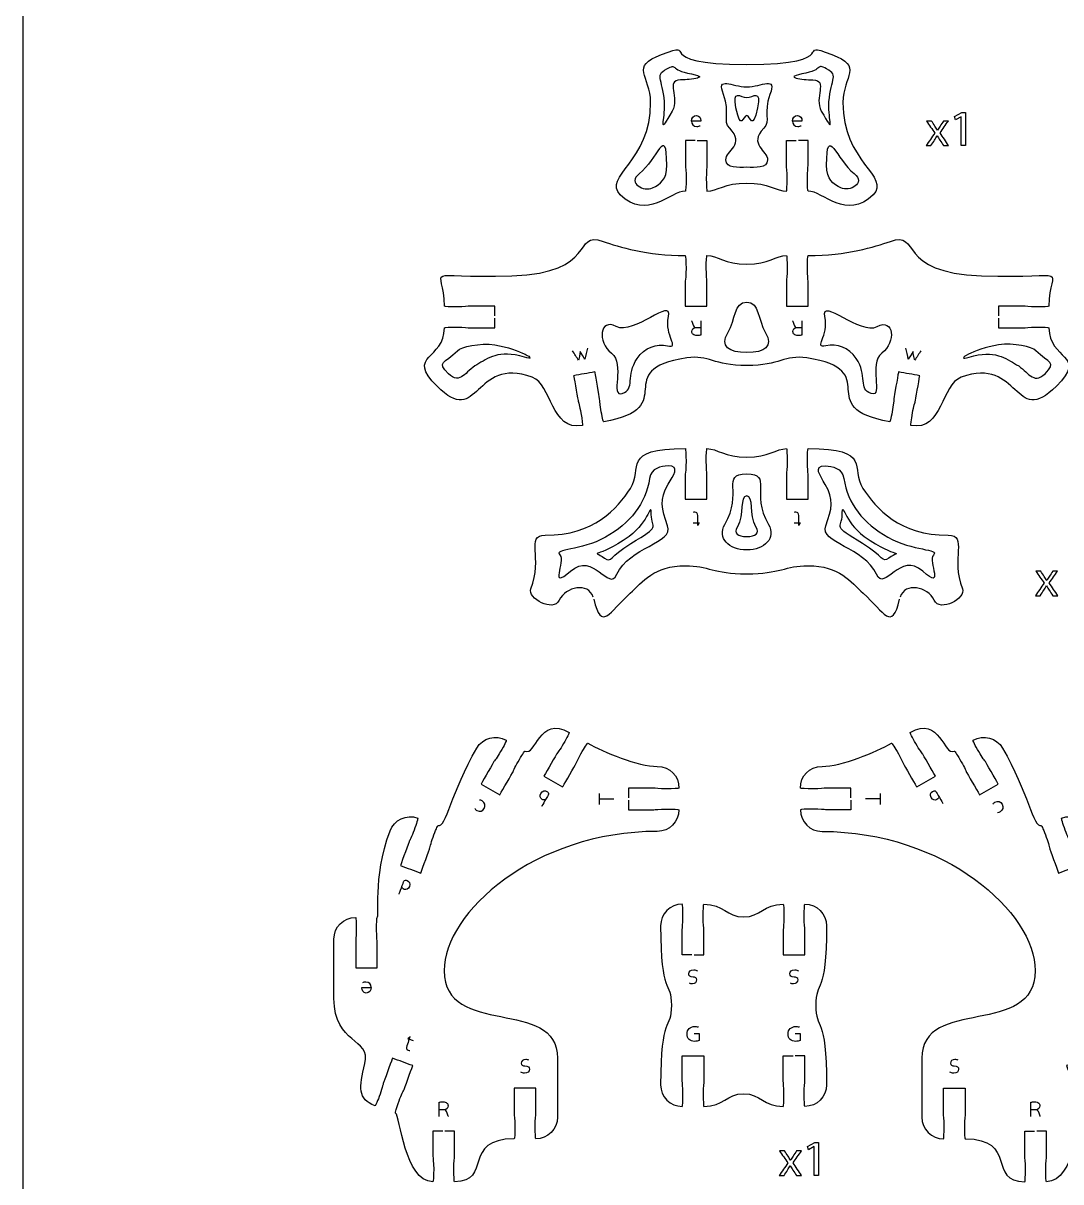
# Model space of a CAD drawing. Extents: x 0 to 1000, y 0 to 600.
# Drawn here: x 203.8 to 347.6, y 162.7 to 323.1 of the extents above; entities that cross this region are included whole.
import ezdxf

# ---------------------------------------------------------------- set-up
doc = ezdxf.new("R2010")
doc.units = 0
doc.header["$MEASUREMENT"] = 0
doc.layers.add('DEFAULT', color=7, linetype='CONTINUOUS')

msp = doc.modelspace()

# ---------------------------------------------------------------- linework, layer by layer
at = {"layer": 'DEFAULT', "color": 250}
for points in [[(349.41, 570.1), (980, 570.1), (980, 20.1), (203.84, 20.1), (203.84, 570.1), (223.83, 570.1)], [(283.66, 216.43), (283.66, 214.93)], [(283.66, 215.68), (285.68, 215.68)], [(322.58, 215.68), (320.56, 215.68)], [(322.58, 216.43), (322.58, 214.93)]]:
    msp.add_lwpolyline(points, dxfattribs=at)
for points in [[(333.83, 310.16), (333.81, 310.16), (333.01, 309.73), (332.89, 310.2), (333.9, 310.74), (334.43, 310.74), (334.43, 306.15), (333.83, 306.15)], [(313.46, 167.53), (313.45, 167.53), (312.65, 167.1), (312.53, 167.57), (313.53, 168.11), (314.06, 168.11), (314.06, 163.52), (313.46, 163.52)]]:
    msp.add_lwpolyline(points, close=True, dxfattribs=at)
at = {"layer": 'DEFAULT', "color": 1}
for points, knots in [([(296.95, 306.86), (296.5, 306.86), (296.05, 306.86), (295.6, 306.86), (295.6, 305.69), (295.6, 304.53), (295.6, 303.36), (295.6, 303.18), (295.7, 302.58), (295.7, 301.61), (295.7, 300.64), (295.65, 299.86), (295.6, 299.86), (293.54, 299.86), (290.22, 295.7), (286.58, 299.34), (284.08, 301.84), (290.83, 303.95), (290.78, 312.13), (290.75, 315.88), (287.79, 317.08), (292.31, 318.77), (297.86, 320.85), (290.19, 317.4), (304.09, 317.4), (318, 317.4), (310.34, 320.85), (315.88, 318.77), (320.4, 317.08), (317.44, 315.88), (317.42, 312.13), (317.36, 303.95), (324.11, 301.84), (321.61, 299.34), (317.97, 295.7), (314.65, 299.86), (312.6, 299.86), (312.54, 299.86), (312.5, 300.64), (312.5, 301.61), (312.5, 302.58), (312.6, 303.18), (312.6, 303.36), (312.6, 304.53), (312.6, 305.69), (312.6, 306.86), (312.15, 306.86), (311.7, 306.86), (311.25, 306.86)], [0, 0, 0, 0, 3.83, 3.83, 3.83, 13.75, 13.75, 13.75, 14.75, 14.75, 14.75, 15.75, 15.75, 15.75, 16.75, 16.75, 16.75, 17.75, 17.75, 17.75, 18.75, 18.75, 18.75, 19.75, 19.75, 19.75, 20.75, 20.75, 20.75, 21.75, 21.75, 21.75, 22.75, 22.75, 22.75, 23.75, 23.75, 23.75, 24.75, 24.75, 24.75, 25.75, 25.75, 25.75, 35.67, 35.67, 35.67, 39.49, 39.49, 39.49, 39.49]), ([(297.25, 306.86), (297.7, 306.86), (298.15, 306.86), (298.59, 306.86), (298.59, 305.69), (298.59, 304.53), (298.59, 303.36), (298.59, 303.18), (298.5, 302.58), (298.5, 301.61), (298.5, 300.64), (298.54, 299.86), (298.59, 299.86), (299.98, 299.86), (301.06, 300.97), (304.09, 300.97), (307.14, 300.97), (308.21, 299.86), (309.6, 299.86), (309.65, 299.86), (309.7, 300.64), (309.7, 301.61), (309.7, 302.58), (309.6, 303.18), (309.6, 303.36), (309.6, 304.53), (309.6, 305.69), (309.6, 306.86), (310.05, 306.86), (310.5, 306.86), (310.95, 306.86)], [0, 0, 0, 0, 3.82, 3.82, 3.82, 13.74, 13.74, 13.74, 14.74, 14.74, 14.74, 15.74, 15.74, 15.74, 16.74, 16.74, 16.74, 17.74, 17.74, 17.74, 18.74, 18.74, 18.74, 19.74, 19.74, 19.74, 29.66, 29.66, 29.66, 33.49, 33.49, 33.49, 33.49]), ([(269.21, 282.57), (269.21, 283.02), (269.21, 283.47), (269.21, 283.92), (268.04, 283.92), (266.88, 283.92), (265.71, 283.92), (265.54, 283.92), (264.93, 283.82), (263.96, 283.82), (262.99, 283.82), (262.21, 283.86), (262.21, 283.92), (262.21, 289.84), (258.44, 287.71), (271.57, 288.13), (283.52, 288.5), (279.91, 294.42), (284.19, 292.89), (286.38, 292.12), (290.25, 290.92), (295.59, 290.92), (295.65, 290.88), (295.69, 290.11), (295.69, 289.17), (295.69, 288.2), (295.59, 287.59), (295.59, 287.42), (295.59, 286.25), (295.59, 285.08), (295.59, 283.92), (296.59, 283.92), (297.59, 283.92), (298.59, 283.92), (298.59, 285.08), (298.59, 286.25), (298.59, 287.42), (298.59, 287.59), (298.49, 288.2), (298.49, 289.17), (298.49, 290.13), (298.54, 290.92), (298.59, 290.92), (299.98, 290.92), (301.06, 289.73), (304.1, 289.73), (307.14, 289.73), (308.21, 290.92), (309.6, 290.92), (309.66, 290.92), (309.7, 290.13), (309.7, 289.17), (309.7, 288.2), (309.6, 287.59), (309.6, 287.42), (309.6, 286.25), (309.6, 285.08), (309.6, 283.92), (310.6, 283.92), (311.6, 283.92), (312.6, 283.92), (312.6, 285.08), (312.6, 286.25), (312.6, 287.42), (312.6, 287.59), (312.5, 288.2), (312.5, 289.17), (312.5, 290.11), (312.55, 290.88), (312.6, 290.92), (317.95, 290.92), (321.81, 292.12), (324, 292.89), (328.28, 294.42), (324.67, 288.5), (336.63, 288.13), (349.75, 287.71), (345.98, 289.84), (345.98, 283.92), (345.98, 283.86), (345.2, 283.82), (344.23, 283.82), (343.26, 283.82), (342.66, 283.92), (342.48, 283.92), (341.32, 283.92), (340.15, 283.92), (338.98, 283.92), (338.98, 283.47), (338.98, 283.02), (338.98, 282.57)], [0, 0, 0, 0, 3.82, 3.82, 3.82, 13.74, 13.74, 13.74, 14.74, 14.74, 14.74, 15.74, 15.74, 15.74, 16.74, 16.74, 16.74, 17.74, 17.74, 17.74, 18.74, 18.74, 18.74, 19.74, 19.74, 19.74, 20.74, 20.74, 20.74, 30.66, 30.66, 30.66, 39.16, 39.16, 39.16, 49.08, 49.08, 49.08, 50.08, 50.08, 50.08, 51.08, 51.08, 51.08, 52.08, 52.08, 52.08, 53.08, 53.08, 53.08, 54.08, 54.08, 54.08, 55.08, 55.08, 55.08, 65, 65, 65, 73.5, 73.5, 73.5, 83.42, 83.42, 83.42, 84.42, 84.42, 84.42, 85.42, 85.42, 85.42, 86.42, 86.42, 86.42, 87.42, 87.42, 87.42, 88.42, 88.42, 88.42, 89.42, 89.42, 89.42, 90.42, 90.42, 90.42, 100.34, 100.34, 100.34, 104.16, 104.16, 104.16, 104.16]), ([(338.98, 282.27), (338.98, 281.82), (338.98, 281.37), (338.98, 280.92), (340.15, 280.92), (341.32, 280.92), (342.48, 280.92), (342.66, 280.92), (343.26, 281.02), (344.23, 281.02), (345.18, 281.02), (345.95, 280.97), (345.98, 280.92), (345.98, 276.44), (351.43, 277.26), (347, 272.83), (341.09, 266.92), (342.03, 277.07), (333.81, 274.08), (331.07, 273.08), (331.26, 266.62), (326.86, 267.39), (326.81, 267.41), (326.9, 268.19), (327.07, 269.13), (327.24, 270.08), (327.44, 270.67), (327.47, 270.84), (327.62, 271.7), (328.08, 274.29), (328.08, 274.29), (327.09, 274.46), (326.11, 274.64), (325.13, 274.81), (325.13, 274.81), (324.67, 272.22), (324.52, 271.36), (324.49, 271.19), (324.48, 270.57), (324.31, 269.62), (324.14, 268.67), (323.97, 267.91), (323.91, 267.91), (313.01, 269.83), (323.33, 275.09), (312.41, 276.75), (309.28, 277.22), (308.8, 275.7), (304.1, 275.7), (299.4, 275.7), (298.91, 277.22), (295.78, 276.75), (284.87, 275.09), (295.18, 269.83), (284.28, 267.91), (284.22, 267.91), (284.05, 268.67), (283.88, 269.62), (283.71, 270.57), (283.71, 271.19), (283.67, 271.36), (283.53, 272.22), (283.07, 274.81), (283.07, 274.81), (282.08, 274.63), (281.1, 274.46), (280.11, 274.29), (280.11, 274.29), (280.57, 271.7), (280.72, 270.84), (280.75, 270.67), (280.95, 270.08), (281.12, 269.13), (281.29, 268.19), (281.38, 267.41), (281.33, 267.39), (276.93, 266.62), (277.12, 273.08), (274.38, 274.08), (266.16, 277.07), (267.1, 266.92), (261.19, 272.83), (256.76, 277.26), (262.21, 276.44), (262.21, 280.92), (262.25, 280.97), (263.01, 281.02), (263.96, 281.02), (264.93, 281.02), (265.54, 280.92), (265.71, 280.92), (266.88, 280.92), (268.04, 280.92), (269.21, 280.92), (269.21, 281.37), (269.21, 281.82), (269.21, 282.27)], [0, 0, 0, 0, 3.82, 3.82, 3.82, 13.74, 13.74, 13.74, 14.74, 14.74, 14.74, 15.74, 15.74, 15.74, 16.74, 16.74, 16.74, 17.74, 17.74, 17.74, 18.74, 18.74, 18.74, 19.74, 19.74, 19.74, 20.74, 20.74, 20.74, 21.74, 21.74, 21.74, 30.238106, 30.238106, 30.238106, 31.238106, 31.238106, 31.238106, 32.238106, 32.238106, 32.238106, 33.238106, 33.238106, 33.238106, 34.238106, 34.238106, 34.238106, 35.238106, 35.238106, 35.238106, 36.238106, 36.238106, 36.238106, 37.238106, 37.238106, 37.238106, 38.238106, 38.238106, 38.238106, 39.238106, 39.238106, 39.238106, 40.238106, 40.238106, 40.238106, 48.747794, 48.747794, 48.747794, 49.747794, 49.747794, 49.747794, 50.747794, 50.747794, 50.747794, 51.747794, 51.747794, 51.747794, 52.747794, 52.747794, 52.747794, 53.747794, 53.747794, 53.747794, 54.747794, 54.747794, 54.747794, 55.747794, 55.747794, 55.747794, 56.747794, 56.747794, 56.747794, 66.667794, 66.667794, 66.667794, 70.487794, 70.487794, 70.487794, 70.487794]), ([(282.82, 243.63), (282.18, 245.7), (279.03, 245.12), (278.11, 243.19), (277.31, 241.48), (273.68, 243.49), (274.19, 244.77), (275.93, 249.09), (273.36, 252.19), (276.19, 252.19), (282.89, 252.19), (286.18, 255.89), (287.99, 258.69), (289.8, 261.49), (286.62, 264.19), (295.6, 264.19), (295.65, 264.15), (295.69, 263.39), (295.69, 262.44), (295.69, 261.47), (295.59, 260.86), (295.59, 260.69), (295.59, 259.52), (295.59, 258.35), (295.59, 257.19), (296.59, 257.19), (297.59, 257.19), (298.59, 257.19), (298.59, 258.35), (298.59, 259.52), (298.59, 260.69), (298.59, 260.86), (298.49, 261.47), (298.49, 262.44), (298.49, 263.41), (298.54, 264.19), (298.59, 264.19), (299.98, 264.19), (301.06, 263), (304.1, 263), (307.14, 263), (308.21, 264.19), (309.6, 264.19), (309.66, 264.19), (309.7, 263.41), (309.7, 262.44), (309.7, 261.47), (309.6, 260.86), (309.6, 260.69), (309.6, 259.52), (309.6, 258.35), (309.6, 257.19), (310.6, 257.19), (311.6, 257.19), (312.6, 257.19), (312.6, 258.35), (312.6, 259.52), (312.6, 260.69), (312.6, 260.86), (312.5, 261.47), (312.5, 262.44), (312.5, 263.39), (312.54, 264.15), (312.59, 264.19), (321.57, 264.19), (318.39, 261.49), (320.2, 258.69), (322.01, 255.89), (325.3, 252.19), (332, 252.19), (334.83, 252.19), (332.26, 249.09), (334, 244.77), (334.51, 243.49), (330.89, 241.48), (330.08, 243.19), (329.16, 245.12), (326.01, 245.7), (325.37, 243.63)], [0, 0, 0, 0, 1, 1, 1, 2, 2, 2, 3, 3, 3, 4, 4, 4, 5, 5, 5, 6, 6, 6, 7, 7, 7, 16.92, 16.92, 16.92, 25.42, 25.42, 25.42, 35.34, 35.34, 35.34, 36.34, 36.34, 36.34, 37.34, 37.34, 37.34, 38.34, 38.34, 38.34, 39.34, 39.34, 39.34, 40.34, 40.34, 40.34, 41.34, 41.34, 41.34, 51.26, 51.26, 51.26, 59.76, 59.76, 59.76, 69.68, 69.68, 69.68, 70.68, 70.68, 70.68, 71.68, 71.68, 71.68, 72.68, 72.68, 72.68, 73.68, 73.68, 73.68, 74.68, 74.68, 74.68, 75.68, 75.68, 75.68, 76.68, 76.68, 76.68, 76.68]), ([(282.9, 243.34), (284.01, 238.83), (284.99, 241.47), (287.95, 244.17), (289.65, 245.72), (291.27, 247.98), (295.59, 247.98), (298.82, 247.98), (299.39, 246.85), (304.09, 246.85), (308.79, 246.85), (309.37, 247.98), (312.6, 247.98), (316.93, 247.98), (318.54, 245.72), (320.24, 244.17), (323.2, 241.47), (324.18, 238.83), (325.29, 243.34)], [0, 0, 0, 0, 1, 1, 1, 2, 2, 2, 3, 3, 3, 4, 4, 4, 5, 5, 5, 6, 6, 6, 6]), ([(261.97, 169.67), (261.52, 169.67), (261.07, 169.67), (260.62, 169.67), (260.62, 169.67), (260.61, 167.05), (260.61, 166.18), (260.61, 166), (260.72, 165.39), (260.72, 164.42), (260.72, 163.46), (260.67, 162.67), (260.62, 162.67), (256.65, 162.67), (256.09, 171.93), (255.42, 172.18), (255.37, 172.19), (255.6, 172.95), (255.92, 173.85), (256.26, 174.76), (256.56, 175.3), (256.62, 175.46), (256.92, 176.29), (257.82, 178.75), (257.82, 178.75), (256.88, 179.09), (255.94, 179.44), (255, 179.78), (255, 179.78), (254.1, 177.31), (253.8, 176.49), (253.74, 176.32), (253.62, 175.72), (253.3, 174.81), (252.96, 173.9), (252.65, 173.18), (252.6, 173.2), (250.14, 174.1), (250.38, 175.71), (251.19, 179.02), (252.07, 182.61), (246.9, 181.69), (246.9, 188.04), (246.9, 190.78), (246.9, 193.53), (246.9, 196.27), (246.9, 197.93), (248.25, 199.27), (249.91, 199.27), (249.96, 199.27), (250, 198.48), (250, 197.52), (250, 196.55), (249.91, 195.94), (249.91, 195.77), (249.91, 194.6), (249.91, 193.43), (249.91, 192.27), (250.91, 192.27), (251.91, 192.27), (252.9, 192.27), (252.9, 193.43), (252.9, 194.6), (252.9, 195.77), (252.9, 195.94), (252.81, 196.55), (252.81, 197.52), (252.81, 198.48), (252.85, 199.27), (252.9, 199.27), (253.28, 199.27), (252.22, 204.52), (254.67, 211.24), (255.23, 212.79), (256.95, 213.6), (258.51, 213.03), (258.56, 213.01), (258.34, 212.26), (258.01, 211.35), (257.67, 210.44), (257.37, 209.9), (257.31, 209.74), (257.01, 208.92), (256.11, 206.45), (256.11, 206.45), (257.06, 206.11), (258, 205.76), (258.94, 205.42), (258.94, 205.42), (259.83, 207.89), (260.13, 208.71), (260.19, 208.88), (260.31, 209.48), (260.64, 210.39), (260.97, 211.3), (261.28, 212.02), (261.33, 212), (262.4, 211.61), (263.18, 216.65), (266.68, 222.71), (267.51, 224.14), (269.35, 224.64), (270.78, 223.81), (270.83, 223.78), (270.48, 223.08), (269.99, 222.24), (269.51, 221.4), (269.12, 220.93), (269.03, 220.77), (268.6, 220.02), (267.28, 217.74), (267.28, 217.74), (268.15, 217.24), (269.01, 216.74), (269.88, 216.25), (269.88, 216.25), (271.19, 218.52), (271.63, 219.28), (271.72, 219.43), (271.94, 220), (272.42, 220.84), (272.9, 221.68), (273.33, 222.33), (273.38, 222.31), (274.82, 221.48), (275.34, 227.3), (279.5, 224.9), (279.54, 224.87), (279.19, 224.17), (278.71, 223.34), (278.22, 222.5), (277.83, 222.02), (277.74, 221.87), (277.31, 221.11), (275.99, 218.84), (275.99, 218.84), (276.86, 218.34), (277.72, 217.84), (278.59, 217.34), (278.59, 217.34), (279.91, 219.61), (280.34, 220.37), (280.43, 220.52), (280.65, 221.1), (281.13, 221.93), (281.62, 222.77), (282.05, 223.43), (282.09, 223.4), (284.17, 222.2), (289.07, 220.18), (291.71, 220.18), (293.48, 220.18), (294.71, 218.84), (294.71, 217.18), (294.71, 217.13), (293.93, 217.08), (292.96, 217.08), (291.99, 217.08), (291.39, 217.18), (291.21, 217.18), (290.04, 217.18), (288.88, 217.18), (287.71, 217.18), (287.71, 216.73), (287.71, 216.28), (287.71, 215.83)], [0, 0, 0, 0, 3.84, 3.84, 3.84, 4.84, 4.84, 4.84, 5.84, 5.84, 5.84, 6.84, 6.84, 6.84, 7.84, 7.84, 7.84, 8.84, 8.84, 8.84, 9.84, 9.84, 9.84, 10.84, 10.84, 10.84, 19.343423, 19.343423, 19.343423, 20.343423, 20.343423, 20.343423, 21.343423, 21.343423, 21.343423, 22.343423, 22.343423, 22.343423, 23.343423, 23.343423, 23.343423, 24.343423, 24.343423, 24.343423, 47.663423, 47.663423, 47.663423, 48.663423, 48.663423, 48.663423, 49.663423, 49.663423, 49.663423, 50.663423, 50.663423, 50.663423, 60.583423, 60.583423, 60.583423, 69.083423, 69.083423, 69.083423, 79.003423, 79.003423, 79.003423, 80.003423, 80.003423, 80.003423, 81.003423, 81.003423, 81.003423, 82.003423, 82.003423, 82.003423, 83.003423, 83.003423, 83.003423, 84.003423, 84.003423, 84.003423, 85.003423, 85.003423, 85.003423, 86.003423, 86.003423, 86.003423, 94.516243, 94.516243, 94.516243, 95.516243, 95.516243, 95.516243, 96.516243, 96.516243, 96.516243, 97.516243, 97.516243, 97.516243, 98.516243, 98.516243, 98.516243, 99.516243, 99.516243, 99.516243, 100.516243, 100.516243, 100.516243, 101.516243, 101.516243, 101.516243, 102.516243, 102.516243, 102.516243, 111.01519, 111.01519, 111.01519, 112.01519, 112.01519, 112.01519, 113.01519, 113.01519, 113.01519, 114.01519, 114.01519, 114.01519, 115.01519, 115.01519, 115.01519, 116.01519, 116.01519, 116.01519, 117.01519, 117.01519, 117.01519, 118.01519, 118.01519, 118.01519, 126.514137, 126.514137, 126.514137, 127.514137, 127.514137, 127.514137, 128.514137, 128.514137, 128.514137, 129.514137, 129.514137, 129.514137, 130.514137, 130.514137, 130.514137, 131.514137, 131.514137, 131.514137, 132.514137, 132.514137, 132.514137, 133.514137, 133.514137, 133.514137, 143.434137, 143.434137, 143.434137, 147.264137, 147.264137, 147.264137, 147.264137]), ([(318.53, 215.83), (318.53, 216.28), (318.53, 216.73), (318.53, 217.18), (317.36, 217.18), (316.2, 217.18), (315.03, 217.18), (314.85, 217.18), (314.25, 217.08), (313.28, 217.08), (312.31, 217.08), (311.53, 217.13), (311.53, 217.18), (311.53, 218.84), (312.76, 220.18), (314.53, 220.18), (317.18, 220.18), (322.07, 222.2), (324.15, 223.4), (324.2, 223.43), (324.63, 222.77), (325.11, 221.93), (325.6, 221.1), (325.81, 220.52), (325.9, 220.37), (326.34, 219.61), (327.65, 217.34), (327.65, 217.34), (328.52, 217.84), (329.38, 218.34), (330.25, 218.84), (330.25, 218.84), (328.93, 221.11), (328.5, 221.87), (328.41, 222.02), (328.02, 222.5), (327.53, 223.34), (327.05, 224.17), (326.7, 224.87), (326.75, 224.9), (330.9, 227.3), (331.42, 221.48), (332.86, 222.31), (332.91, 222.33), (333.34, 221.68), (333.82, 220.84), (334.3, 220), (334.52, 219.43), (334.61, 219.28), (335.05, 218.52), (336.36, 216.25), (336.36, 216.25), (337.23, 216.74), (338.09, 217.24), (338.96, 217.74), (338.96, 217.74), (337.64, 220.02), (337.21, 220.77), (337.12, 220.93), (336.73, 221.4), (336.25, 222.24), (335.76, 223.08), (335.41, 223.78), (335.46, 223.81), (336.89, 224.64), (338.73, 224.14), (339.56, 222.71), (343.06, 216.65), (343.84, 211.61), (344.91, 212), (344.96, 212.02), (345.27, 211.3), (345.6, 210.39), (345.93, 209.48), (346.05, 208.88), (346.11, 208.71), (346.41, 207.89), (347.3, 205.42), (347.3, 205.42), (348.24, 205.76), (349.18, 206.11), (350.13, 206.45), (350.13, 206.45), (349.23, 208.92), (348.93, 209.74), (348.87, 209.9), (348.57, 210.44), (348.23, 211.35), (347.9, 212.26), (347.68, 213.01), (347.73, 213.03), (349.29, 213.6), (351.01, 212.79), (351.58, 211.24), (354.02, 204.52), (352.97, 199.27), (353.34, 199.27), (353.39, 199.27), (353.43, 198.48), (353.43, 197.52), (353.43, 196.55), (353.34, 195.94), (353.34, 195.77), (353.34, 194.6), (353.34, 193.43), (353.34, 192.27), (354.34, 192.27), (355.33, 192.27), (356.33, 192.27), (356.33, 193.43), (356.33, 194.6), (356.33, 195.77), (356.33, 195.94), (356.24, 196.55), (356.24, 197.52), (356.24, 198.48), (356.28, 199.27), (356.33, 199.27), (357.99, 199.27), (359.34, 197.93), (359.34, 196.27), (359.34, 193.53), (359.34, 190.78), (359.34, 188.04), (359.34, 181.69), (354.17, 182.61), (355.05, 179.02), (355.86, 175.71), (356.1, 174.1), (353.64, 173.2), (353.59, 173.18), (353.28, 173.9), (352.94, 174.81), (352.62, 175.72), (352.5, 176.32), (352.44, 176.49), (352.14, 177.31), (351.24, 179.78), (351.24, 179.78), (350.3, 179.44), (349.36, 179.09), (348.42, 178.75), (348.42, 178.75), (349.32, 176.29), (349.62, 175.46), (349.68, 175.3), (349.98, 174.76), (350.32, 173.85), (350.64, 172.95), (350.87, 172.19), (350.82, 172.18), (350.15, 171.93), (349.59, 162.67), (345.62, 162.67), (345.57, 162.67), (345.53, 163.46), (345.53, 164.42), (345.53, 165.39), (345.63, 166), (345.63, 166.18), (345.63, 167.05), (345.62, 169.67), (345.62, 169.67), (345.17, 169.67), (344.73, 169.67), (344.28, 169.67)], [0, 0, 0, 0, 3.83, 3.83, 3.83, 13.75, 13.75, 13.75, 14.75, 14.75, 14.75, 15.75, 15.75, 15.75, 16.75, 16.75, 16.75, 17.75, 17.75, 17.75, 18.75, 18.75, 18.75, 19.75, 19.75, 19.75, 20.75, 20.75, 20.75, 29.257608, 29.257608, 29.257608, 30.257608, 30.257608, 30.257608, 31.257608, 31.257608, 31.257608, 32.257608, 32.257608, 32.257608, 33.257608, 33.257608, 33.257608, 34.257608, 34.257608, 34.257608, 35.257608, 35.257608, 35.257608, 36.257608, 36.257608, 36.257608, 44.756555, 44.756555, 44.756555, 45.756555, 45.756555, 45.756555, 46.756555, 46.756555, 46.756555, 47.756555, 47.756555, 47.756555, 48.756555, 48.756555, 48.756555, 49.756555, 49.756555, 49.756555, 50.756555, 50.756555, 50.756555, 51.756555, 51.756555, 51.756555, 52.756555, 52.756555, 52.756555, 61.269375, 61.269375, 61.269375, 62.269375, 62.269375, 62.269375, 63.269375, 63.269375, 63.269375, 64.269375, 64.269375, 64.269375, 65.269375, 65.269375, 65.269375, 66.269375, 66.269375, 66.269375, 67.269375, 67.269375, 67.269375, 68.269375, 68.269375, 68.269375, 78.189375, 78.189375, 78.189375, 86.689375, 86.689375, 86.689375, 96.609375, 96.609375, 96.609375, 97.609375, 97.609375, 97.609375, 98.609375, 98.609375, 98.609375, 99.609375, 99.609375, 99.609375, 122.929375, 122.929375, 122.929375, 123.929375, 123.929375, 123.929375, 124.929375, 124.929375, 124.929375, 125.929375, 125.929375, 125.929375, 126.929375, 126.929375, 126.929375, 127.929375, 127.929375, 127.929375, 136.432798, 136.432798, 136.432798, 137.432798, 137.432798, 137.432798, 138.432798, 138.432798, 138.432798, 139.432798, 139.432798, 139.432798, 140.432798, 140.432798, 140.432798, 141.432798, 141.432798, 141.432798, 142.432798, 142.432798, 142.432798, 143.432798, 143.432798, 143.432798, 147.252798, 147.252798, 147.252798, 147.252798]), ([(287.71, 215.53), (287.71, 215.08), (287.71, 214.63), (287.71, 214.18), (288.88, 214.18), (290.04, 214.18), (291.21, 214.18), (291.39, 214.18), (291.99, 214.28), (292.96, 214.28), (293.93, 214.28), (294.71, 214.24), (294.71, 214.18), (294.71, 212.52), (293.37, 211.18), (291.71, 211.18), (274.71, 211.18), (262.17, 199.93), (262.17, 191.9), (262.17, 182.52), (277.88, 188.33), (277.88, 179.78), (277.88, 177.06), (277.88, 174.33), (277.88, 171.61), (277.88, 169.95), (276.54, 168.61), (274.88, 168.61), (274.83, 168.61), (274.78, 169.4), (274.78, 170.36), (274.78, 171.33), (274.88, 171.94), (274.88, 172.11), (274.88, 173.28), (274.88, 174.45), (274.88, 175.61), (273.88, 175.61), (272.88, 175.61), (271.88, 175.61), (271.88, 174.45), (271.88, 173.28), (271.88, 172.11), (271.88, 171.94), (271.98, 171.33), (271.98, 170.36), (271.98, 169.4), (271.94, 168.61), (271.88, 168.61), (264.57, 168.61), (268.84, 162.67), (263.62, 162.67), (263.56, 162.67), (263.51, 163.46), (263.52, 164.42), (263.52, 165.39), (263.61, 166), (263.61, 166.18), (263.61, 167.05), (263.62, 169.67), (263.62, 169.67), (263.17, 169.67), (262.72, 169.67), (262.27, 169.67)], [0, 0, 0, 0, 3.82, 3.82, 3.82, 13.74, 13.74, 13.74, 14.74, 14.74, 14.74, 15.74, 15.74, 15.74, 16.74, 16.74, 16.74, 17.74, 17.74, 17.74, 18.74, 18.74, 18.74, 41.89, 41.89, 41.89, 42.89, 42.89, 42.89, 43.89, 43.89, 43.89, 44.89, 44.89, 44.89, 54.81, 54.81, 54.81, 63.31, 63.31, 63.31, 73.23, 73.23, 73.23, 74.23, 74.23, 74.23, 75.23, 75.23, 75.23, 76.23, 76.23, 76.23, 77.23, 77.23, 77.23, 78.23, 78.23, 78.23, 79.23, 79.23, 79.23, 83.04, 83.04, 83.04, 83.04]), ([(318.53, 215.53), (318.53, 215.08), (318.53, 214.63), (318.53, 214.18), (317.36, 214.18), (316.2, 214.18), (315.03, 214.18), (314.85, 214.18), (314.25, 214.28), (313.28, 214.28), (312.31, 214.28), (311.53, 214.24), (311.53, 214.18), (311.53, 212.52), (312.87, 211.18), (314.53, 211.18), (331.53, 211.18), (344.07, 199.93), (344.07, 191.9), (344.07, 182.52), (328.36, 188.33), (328.36, 179.78), (328.36, 177.06), (328.36, 174.33), (328.36, 171.61), (328.36, 169.95), (329.7, 168.61), (331.36, 168.61), (331.41, 168.61), (331.46, 169.4), (331.46, 170.36), (331.46, 171.33), (331.36, 171.94), (331.36, 172.11), (331.36, 173.28), (331.36, 174.45), (331.36, 175.61), (332.36, 175.61), (333.36, 175.61), (334.36, 175.61), (334.36, 174.45), (334.36, 173.28), (334.36, 172.11), (334.36, 171.94), (334.26, 171.33), (334.26, 170.36), (334.26, 169.4), (334.3, 168.61), (334.36, 168.61), (341.67, 168.61), (337.4, 162.67), (342.63, 162.67), (342.68, 162.67), (342.73, 163.46), (342.72, 164.42), (342.72, 165.39), (342.63, 166), (342.63, 166.18), (342.63, 167.05), (342.63, 169.67), (342.63, 169.67), (343.08, 169.67), (343.53, 169.67), (343.98, 169.67)], [0, 0, 0, 0, 3.82, 3.82, 3.82, 13.74, 13.74, 13.74, 14.74, 14.74, 14.74, 15.74, 15.74, 15.74, 16.74, 16.74, 16.74, 17.74, 17.74, 17.74, 18.74, 18.74, 18.74, 41.89, 41.89, 41.89, 42.89, 42.89, 42.89, 43.89, 43.89, 43.89, 44.89, 44.89, 44.89, 54.81, 54.81, 54.81, 63.31, 63.31, 63.31, 73.23, 73.23, 73.23, 74.23, 74.23, 74.23, 75.23, 75.23, 75.23, 76.23, 76.23, 76.23, 77.23, 77.23, 77.23, 78.23, 78.23, 78.23, 79.23, 79.23, 79.23, 83.06, 83.06, 83.06, 83.06]), ([(296.51, 194.1), (296.06, 194.1), (295.61, 194.1), (295.16, 194.1), (295.16, 195.26), (295.16, 196.43), (295.16, 197.6), (295.16, 197.77), (295.26, 198.38), (295.26, 199.35), (295.26, 200.31), (295.22, 201.1), (295.16, 201.1), (293.5, 201.1), (292.16, 199.76), (292.16, 198.1), (292.16, 188.37), (293.66, 190.6), (293.66, 187.1), (293.66, 183.6), (292.16, 185.83), (292.16, 176.1), (292.16, 174.44), (293.5, 173.1), (295.16, 173.1), (295.22, 173.1), (295.26, 173.88), (295.26, 174.85), (295.26, 175.82), (295.16, 176.42), (295.16, 176.6), (295.16, 177.77), (295.16, 178.93), (295.16, 180.1), (296.16, 180.1), (297.16, 180.1), (298.16, 180.1), (298.16, 178.93), (298.16, 177.77), (298.16, 176.6), (298.16, 176.42), (298.06, 175.82), (298.06, 174.85), (298.06, 173.88), (298.1, 173.1), (298.16, 173.1), (300.91, 173.1), (301.28, 174.85), (303.66, 174.85), (306.03, 174.85), (306.41, 173.1), (309.15, 173.1), (309.21, 173.1), (309.26, 173.88), (309.26, 174.85), (309.26, 175.82), (309.16, 176.42), (309.16, 176.6), (309.16, 177.77), (309.16, 178.93), (309.16, 180.1), (309.61, 180.1), (310.06, 180.1), (310.51, 180.1)], [0, 0, 0, 0, 3.83, 3.83, 3.83, 13.75, 13.75, 13.75, 14.75, 14.75, 14.75, 15.75, 15.75, 15.75, 16.75, 16.75, 16.75, 17.75, 17.75, 17.75, 18.75, 18.75, 18.75, 19.75, 19.75, 19.75, 20.75, 20.75, 20.75, 21.75, 21.75, 21.75, 31.67, 31.67, 31.67, 40.17, 40.17, 40.17, 50.09, 50.09, 50.09, 51.09, 51.09, 51.09, 52.09, 52.09, 52.09, 53.09, 53.09, 53.09, 54.09, 54.09, 54.09, 55.09, 55.09, 55.09, 56.09, 56.09, 56.09, 66.01, 66.01, 66.01, 69.83, 69.83, 69.83, 69.83]), ([(296.81, 194.1), (297.26, 194.1), (297.71, 194.1), (298.16, 194.1), (298.16, 195.26), (298.16, 196.43), (298.16, 197.6), (298.16, 197.77), (298.06, 198.38), (298.06, 199.35), (298.06, 200.31), (298.1, 201.1), (298.16, 201.1), (300.91, 201.1), (301.29, 199.34), (303.66, 199.34), (306.03, 199.34), (306.41, 201.1), (309.16, 201.1), (309.21, 201.1), (309.26, 200.31), (309.26, 199.35), (309.26, 198.38), (309.16, 197.77), (309.16, 197.6), (309.16, 196.43), (309.16, 195.26), (309.16, 194.1), (310.16, 194.1), (311.16, 194.1), (312.16, 194.1), (312.16, 195.26), (312.16, 196.43), (312.16, 197.6), (312.16, 197.77), (312.06, 198.38), (312.06, 199.35), (312.06, 200.31), (312.11, 201.1), (312.16, 201.1), (313.82, 201.1), (315.16, 199.76), (315.16, 198.1), (315.16, 188.37), (313.66, 190.6), (313.66, 187.1), (313.66, 183.6), (315.16, 185.83), (315.16, 176.1), (315.16, 174.44), (313.82, 173.1), (312.16, 173.1), (312.11, 173.1), (312.06, 173.88), (312.06, 174.85), (312.06, 175.82), (312.16, 176.42), (312.16, 176.6), (312.16, 177.77), (312.16, 178.93), (312.16, 180.1), (311.71, 180.1), (311.26, 180.1), (310.81, 180.1)], [0, 0, 0, 0, 3.83, 3.83, 3.83, 13.75, 13.75, 13.75, 14.75, 14.75, 14.75, 15.75, 15.75, 15.75, 16.75, 16.75, 16.75, 17.75, 17.75, 17.75, 18.75, 18.75, 18.75, 19.75, 19.75, 19.75, 29.67, 29.67, 29.67, 38.18, 38.18, 38.18, 48.1, 48.1, 48.1, 49.1, 49.1, 49.1, 50.1, 50.1, 50.1, 51.1, 51.1, 51.1, 52.1, 52.1, 52.1, 53.1, 53.1, 53.1, 54.1, 54.1, 54.1, 55.1, 55.1, 55.1, 56.1, 56.1, 56.1, 66.02, 66.02, 66.02, 69.85, 69.85, 69.85, 69.85])]:
    msp.add_open_spline(points, degree=3, knots=knots, dxfattribs=at)
at = {"layer": 'DEFAULT', "color": 3}
for points, knots in [([(293.02, 316.78), (291.13, 315.84), (292.71, 315.25), (292.71, 311.56), (292.71, 309.32), (291.83, 307.55), (293.77, 310.93), (294.82, 312.77), (292.77, 315.24), (294.93, 315.24), (295.53, 315.24), (299.41, 315.53), (296.46, 316.07), (293.2, 316.66), (294.64, 317.59), (293.02, 316.78)], [0, 0, 0, 0, 1, 1, 1, 2, 2, 2, 3, 3, 3, 4, 4, 4, 5, 5, 5, 5]), ([(315.17, 316.78), (317.07, 315.84), (315.48, 315.25), (315.48, 311.56), (315.48, 309.32), (316.37, 307.55), (314.43, 310.93), (313.37, 312.77), (315.42, 315.24), (313.26, 315.24), (312.66, 315.24), (308.78, 315.53), (311.74, 316.07), (315, 316.66), (313.55, 317.59), (315.17, 316.78)], [0, 0, 0, 0, 1, 1, 1, 2, 2, 2, 3, 3, 3, 4, 4, 4, 5, 5, 5, 5]), ([(304.1, 310.32), (304.6, 310.32), (304.92, 308.04), (305.59, 311.37), (306.12, 314.07), (305, 312.82), (304.1, 312.82), (303.19, 312.82), (302.07, 314.07), (302.61, 311.37), (303.27, 308.04), (303.59, 310.32), (304.1, 310.32)], [0, 0, 0, 0, 1, 1, 1, 2, 2, 2, 3, 3, 3, 4, 4, 4, 4]), ([(288.91, 276.68), (287.31, 274.32), (288.66, 272.39), (286.86, 271.83), (285.05, 271.27), (287.33, 275.89), (285.35, 277.41), (283.37, 278.93), (283.7, 282.35), (286.02, 281.1), (288.35, 279.86), (293.89, 285.25), (293.27, 282.49), (292.65, 279.73), (294.91, 278.09), (293.12, 278.43), (291.6, 278.72), (289.97, 278.25), (288.91, 276.68)], [0, 0, 0, 0, 1, 1, 1, 2, 2, 2, 3, 3, 3, 4, 4, 4, 5, 5, 5, 6, 6, 6, 6]), ([(319.28, 276.68), (320.88, 274.32), (319.53, 272.39), (321.33, 271.83), (323.14, 271.27), (320.86, 275.89), (322.84, 277.41), (324.82, 278.93), (324.49, 282.35), (322.17, 281.1), (319.84, 279.86), (314.3, 285.25), (314.92, 282.49), (315.54, 279.73), (313.28, 278.09), (315.07, 278.43), (316.6, 278.72), (318.22, 278.25), (319.28, 276.68)], [0, 0, 0, 0, 1, 1, 1, 2, 2, 2, 3, 3, 3, 4, 4, 4, 5, 5, 5, 6, 6, 6, 6]), ([(288.04, 251.05), (285.05, 249.26), (285.4, 248.29), (284.39, 249.01), (282.46, 250.38), (283.14, 248.68), (287.81, 252.04), (290.64, 254.08), (290.82, 257.11), (290.86, 255.07), (290.9, 253.04), (292.37, 253.64), (288.04, 251.05)], [0, 0, 0, 0, 1, 1, 1, 2, 2, 2, 3, 3, 3, 4, 4, 4, 4]), ([(304.09, 252.01), (302.87, 252.01), (302.25, 252.45), (302.81, 253.36), (303.82, 255.01), (303.04, 257.64), (304.09, 257.64), (305.14, 257.64), (304.37, 255.01), (305.38, 253.36), (305.93, 252.45), (305.31, 252.01), (304.09, 252.01)], [0, 0, 0, 0, 1, 1, 1, 2, 2, 2, 3, 3, 3, 4, 4, 4, 4]), ([(320.15, 251.05), (323.13, 249.26), (322.78, 248.29), (323.8, 249.01), (325.73, 250.38), (325.05, 248.68), (320.38, 252.04), (317.55, 254.08), (317.37, 257.1), (317.33, 255.07), (317.28, 253.04), (315.82, 253.64), (320.15, 251.05)], [0, 0, 0, 0, 1, 1, 1, 2, 2, 2, 3, 3, 3, 4, 4, 4, 4])]:
    msp.add_open_spline(points, degree=3, knots=knots, dxfattribs=at)
at = {"layer": 'DEFAULT', "color": 5}
for points, knots in [([(304.1, 303.15), (305.31, 303.15), (306.94, 302.93), (306.99, 304.18), (307.03, 305.42), (304.25, 306.34), (306.46, 308.55), (307.49, 309.58), (306.33, 310.62), (307.32, 313.24), (308.32, 315.85), (306.17, 314.29), (304.1, 314.29), (302.03, 314.29), (299.88, 315.85), (300.87, 313.24), (301.87, 310.62), (300.71, 309.58), (301.74, 308.55), (303.95, 306.34), (301.17, 305.42), (301.21, 304.18), (301.25, 302.93), (302.89, 303.15), (304.1, 303.15)], [0, 0, 0, 0, 1, 1, 1, 2, 2, 2, 3, 3, 3, 4, 4, 4, 5, 5, 5, 6, 6, 6, 7, 7, 7, 8, 8, 8, 8]), ([(293.02, 303.45), (293.02, 301.41), (292.15, 300.85), (291.03, 300.29), (289.91, 299.73), (287.47, 300.92), (289.22, 302.28), (291.65, 304.17), (293.02, 309.25), (293.02, 303.45)], [0, 0, 0, 0, 1, 1, 1, 2, 2, 2, 3, 3, 3, 3]), ([(315.17, 303.45), (315.17, 301.41), (316.04, 300.85), (317.16, 300.29), (318.29, 299.73), (320.72, 300.92), (318.98, 302.28), (316.55, 304.17), (315.17, 309.25), (315.17, 303.45)], [0, 0, 0, 0, 1, 1, 1, 2, 2, 2, 3, 3, 3, 3]), ([(304.1, 277.49), (306.58, 277.49), (307.82, 278.37), (306.7, 280.24), (305.58, 282.1), (305.91, 284.47), (304.1, 284.47), (302.28, 284.47), (302.61, 282.1), (301.49, 280.24), (300.37, 278.37), (301.61, 277.49), (304.1, 277.49)], [0, 0, 0, 0, 1, 1, 1, 2, 2, 2, 3, 3, 3, 4, 4, 4, 4]), ([(264.01, 277.74), (262.2, 275.98), (261.08, 276.19), (262.76, 274.57), (264.45, 272.95), (265.13, 274.94), (266.69, 275.81), (268.24, 276.68), (269.67, 277.93), (273.29, 276.87), (275.48, 276.23), (272.71, 277.99), (269.21, 278.55), (267.07, 278.89), (264.56, 278.28), (264.01, 277.74)], [0, 0, 0, 0, 1, 1, 1, 2, 2, 2, 3, 3, 3, 4, 4, 4, 5, 5, 5, 5]), ([(344.18, 277.74), (346, 275.98), (347.11, 276.19), (345.43, 274.57), (343.75, 272.95), (343.06, 274.94), (341.5, 275.81), (339.95, 276.68), (338.52, 277.93), (334.91, 276.87), (332.72, 276.23), (335.48, 277.99), (338.98, 278.55), (341.12, 278.89), (343.63, 278.28), (344.18, 277.74)], [0, 0, 0, 0, 1, 1, 1, 2, 2, 2, 3, 3, 3, 4, 4, 4, 5, 5, 5, 5]), ([(293.2, 259.25), (291.98, 257.17), (292.27, 255.91), (293.14, 253.5), (294.02, 251.09), (287.79, 250.55), (286.11, 246.79), (284.98, 244.27), (282.85, 250.03), (279.69, 247.23), (276.52, 244.43), (279.08, 248.6), (278.2, 249.47), (277.33, 250.34), (281.06, 249.99), (284.51, 251.92), (287.97, 253.85), (290.07, 256.5), (290.64, 260.07), (290.87, 261.48), (292.22, 261.78), (293.2, 261.8), (294.95, 261.83), (293.92, 260.48), (293.2, 259.25)], [0, 0, 0, 0, 1, 1, 1, 2, 2, 2, 3, 3, 3, 4, 4, 4, 5, 5, 5, 6, 6, 6, 7, 7, 7, 8, 8, 8, 8]), ([(314.99, 259.24), (316.2, 257.16), (315.92, 255.91), (315.05, 253.5), (314.17, 251.09), (320.4, 250.55), (322.08, 246.79), (323.2, 244.27), (325.33, 250.03), (328.5, 247.22), (331.66, 244.42), (329.11, 248.59), (329.98, 249.46), (330.85, 250.34), (327.13, 249.98), (323.67, 251.91), (320.22, 253.85), (318.12, 256.49), (317.55, 260.07), (317.32, 261.48), (315.97, 261.78), (314.99, 261.79), (313.24, 261.82), (314.27, 260.48), (314.99, 259.24)], [0, 0, 0, 0, 1, 1, 1, 2, 2, 2, 3, 3, 3, 4, 4, 4, 5, 5, 5, 6, 6, 6, 7, 7, 7, 8, 8, 8, 8]), ([(304.1, 250.17), (306.58, 250.17), (308.21, 251.81), (307.11, 253.69), (304.52, 258.12), (307.76, 260.68), (304.09, 260.68), (300.43, 260.68), (303.67, 258.12), (301.07, 253.69), (299.98, 251.81), (301.61, 250.17), (304.1, 250.17)], [0, 0, 0, 0, 1, 1, 1, 2, 2, 2, 3, 3, 3, 4, 4, 4, 4])]:
    msp.add_open_spline(points, degree=3, knots=knots, dxfattribs=at)
at = {"layer": 'DEFAULT', "color": 250}
for points, knots in [([(296.46, 309.54), (296.46, 309.98), (296.71, 310.32), (297.14, 310.32), (297.61, 310.32), (297.74, 309.91), (297.74, 309.64), (297.74, 309.59), (297.73, 309.57), (297.73, 309.54), (297.31, 309.54), (296.88, 309.54), (296.46, 309.54), (296.46, 309.1), (296.72, 308.81), (297.17, 308.81), (297.4, 308.81), (297.56, 308.86), (297.65, 308.9)], [0, 0, 0, 0, 1, 1, 1, 2, 2, 2, 3, 3, 3, 6.613009, 6.613009, 6.613009, 7.613009, 7.613009, 7.613009, 8.613009, 8.613009, 8.613009, 8.613009]), ([(310.46, 309.54), (310.46, 309.98), (310.72, 310.32), (311.14, 310.32), (311.61, 310.32), (311.74, 309.91), (311.74, 309.64), (311.74, 309.59), (311.73, 309.57), (311.73, 309.54), (311.31, 309.54), (310.88, 309.54), (310.46, 309.54), (310.46, 309.1), (310.72, 308.81), (311.17, 308.81), (311.4, 308.81), (311.56, 308.86), (311.65, 308.9)], [0, 0, 0, 0, 1, 1, 1, 2, 2, 2, 3, 3, 3, 6.613009, 6.613009, 6.613009, 7.613009, 7.613009, 7.613009, 8.613009, 8.613009, 8.613009, 8.613009]), ([(329.7, 309.56), (329.86, 309.32), (330.02, 309.08), (330.18, 308.83), (330.31, 308.64), (330.42, 308.46), (330.53, 308.27), (330.54, 308.27), (330.54, 308.27), (330.55, 308.27), (330.66, 308.48), (330.78, 308.65), (330.89, 308.84), (331.05, 309.08), (331.21, 309.32), (331.37, 309.56), (331.59, 309.56), (331.82, 309.56), (332.04, 309.56), (331.65, 309.01), (331.26, 308.46), (330.88, 307.91), (331.28, 307.33), (331.68, 306.74), (332.08, 306.15), (331.84, 306.15), (331.61, 306.15), (331.37, 306.15), (331.2, 306.41), (331.04, 306.66), (330.87, 306.92), (330.74, 307.12), (330.62, 307.31), (330.5, 307.51), (330.5, 307.51), (330.49, 307.51), (330.49, 307.51), (330.38, 307.31), (330.26, 307.12), (330.13, 306.92), (329.96, 306.66), (329.8, 306.41), (329.63, 306.15), (329.41, 306.15), (329.18, 306.15), (328.95, 306.15), (329.35, 306.73), (329.76, 307.31), (330.16, 307.89), (329.78, 308.45), (329.39, 309.01), (329.01, 309.56), (329.24, 309.56), (329.47, 309.56), (329.7, 309.56)], [0, 0, 0, 0, 2.49699, 2.49699, 2.49699, 3.49699, 3.49699, 3.49699, 3.55699, 3.55699, 3.55699, 4.55699, 4.55699, 4.55699, 7.026266, 7.026266, 7.026266, 8.927266, 8.927266, 8.927266, 14.655124, 14.655124, 14.655124, 20.703, 20.703, 20.703, 22.704, 22.704, 22.704, 25.30653, 25.30653, 25.30653, 26.30653, 26.30653, 26.30653, 26.34653, 26.34653, 26.34653, 27.34653, 27.34653, 27.34653, 29.938742, 29.938742, 29.938742, 31.878742, 31.878742, 31.878742, 37.899296, 37.899296, 37.899296, 43.664319, 43.664319, 43.664319, 45.624319, 45.624319, 45.624319, 45.624319]), ([(296.44, 281.89), (296.49, 281.83), (296.54, 281.66), (296.62, 281.41), (296.73, 281.06), (296.84, 280.97), (297.16, 280.96), (297.35, 280.96), (297.55, 280.96), (297.74, 280.96)], [0, 0, 0, 0, 1, 1, 1, 2, 2, 2, 3.658, 3.658, 3.658, 3.658]), ([(297.74, 281.89), (297.74, 281.23), (297.74, 280.56), (297.74, 279.9), (297.61, 279.87), (297.42, 279.86), (297.24, 279.86), (296.96, 279.86), (296.78, 279.91), (296.65, 280.02), (296.55, 280.11), (296.5, 280.25), (296.5, 280.4), (296.5, 280.67), (296.68, 280.96), (297.06, 280.96)], [0, 0, 0, 0, 5.652, 5.652, 5.652, 6.652, 6.652, 6.652, 7.652, 7.652, 7.652, 8.652, 8.652, 8.652, 9.652, 9.652, 9.652, 9.652]), ([(310.45, 281.89), (310.49, 281.83), (310.55, 281.66), (310.63, 281.41), (310.74, 281.06), (310.85, 280.97), (311.16, 280.96), (311.36, 280.96), (311.55, 280.96), (311.75, 280.96)], [0, 0, 0, 0, 1, 1, 1, 2, 2, 2, 3.658, 3.658, 3.658, 3.658]), ([(311.75, 281.89), (311.75, 281.23), (311.75, 280.56), (311.75, 279.9), (311.61, 279.87), (311.42, 279.86), (311.24, 279.86), (310.97, 279.86), (310.79, 279.91), (310.66, 280.02), (310.56, 280.11), (310.5, 280.25), (310.5, 280.4), (310.5, 280.67), (310.69, 280.96), (311.06, 280.96)], [0, 0, 0, 0, 5.652, 5.652, 5.652, 6.652, 6.652, 6.652, 7.652, 7.652, 7.652, 8.652, 8.652, 8.652, 9.652, 9.652, 9.652, 9.652]), ([(282.03, 278.11), (281.91, 277.6), (281.79, 277.09), (281.67, 276.57), (281.67, 276.57), (281.11, 277.49), (281.03, 277.65), (281.03, 277.47), (280.79, 276.42), (280.79, 276.42), (280.51, 276.86), (280.24, 277.3), (279.96, 277.75)], [0, 0, 0, 0, 4.474574, 4.474574, 4.474574, 5.491836, 5.491836, 5.491836, 6.491836, 6.491836, 6.491836, 10.931216, 10.931216, 10.931216, 10.931216]), ([(328.23, 277.75), (327.95, 277.31), (327.66, 276.87), (327.37, 276.42), (327.37, 276.42), (327.15, 277.48), (327.14, 277.65), (327.07, 277.49), (326.49, 276.58), (326.49, 276.58), (326.38, 277.09), (326.27, 277.6), (326.16, 278.11)], [0, 0, 0, 0, 4.474152, 4.474152, 4.474152, 5.491414, 5.491414, 5.491414, 6.491414, 6.491414, 6.491414, 10.931336, 10.931336, 10.931336, 10.931336]), ([(296.66, 253.92), (296.88, 253.92), (297.09, 253.92), (297.3, 253.92), (297.37, 253.92), (297.45, 253.92), (297.52, 253.92), (297.45, 253.8), (297.37, 253.68), (297.3, 253.56), (297.3, 253.68), (297.3, 253.8), (297.3, 253.92), (297.3, 254.25), (297.3, 254.58), (297.3, 254.91), (297.3, 255.08), (297.27, 255.2), (297.2, 255.28), (297.13, 255.35), (297.04, 255.39), (296.91, 255.39), (296.81, 255.39), (296.73, 255.38), (296.68, 255.36)], [0, 0, 0, 0, 1.802, 1.802, 1.802, 2.439, 2.439, 2.439, 3.633944, 3.633944, 3.633944, 4.644944, 4.644944, 4.644944, 7.432944, 7.432944, 7.432944, 8.432944, 8.432944, 8.432944, 9.432944, 9.432944, 9.432944, 10.432944, 10.432944, 10.432944, 10.432944]), ([(310.67, 253.92), (310.88, 253.92), (311.09, 253.92), (311.3, 253.92), (311.38, 253.92), (311.45, 253.92), (311.53, 253.92), (311.45, 253.8), (311.38, 253.68), (311.3, 253.56), (311.3, 253.68), (311.3, 253.8), (311.3, 253.92), (311.3, 254.25), (311.3, 254.58), (311.3, 254.91), (311.3, 255.08), (311.28, 255.2), (311.2, 255.28), (311.14, 255.35), (311.04, 255.39), (310.92, 255.39), (310.82, 255.39), (310.73, 255.38), (310.68, 255.36)], [0, 0, 0, 0, 1.802, 1.802, 1.802, 2.439, 2.439, 2.439, 3.633944, 3.633944, 3.633944, 4.644944, 4.644944, 4.644944, 7.432944, 7.432944, 7.432944, 8.432944, 8.432944, 8.432944, 9.432944, 9.432944, 9.432944, 10.432944, 10.432944, 10.432944, 10.432944]), ([(344.84, 247.24), (345, 246.99), (345.16, 246.75), (345.32, 246.5), (345.45, 246.31), (345.56, 246.14), (345.67, 245.95), (345.68, 245.95), (345.68, 245.95), (345.69, 245.95), (345.8, 246.15), (345.92, 246.33), (346.03, 246.51), (346.19, 246.75), (346.35, 246.99), (346.51, 247.24), (346.73, 247.24), (346.96, 247.24), (347.18, 247.24), (346.79, 246.69), (346.4, 246.14), (346.02, 245.59), (346.41, 245), (346.81, 244.41), (347.21, 243.82), (346.98, 243.82), (346.74, 243.82), (346.51, 243.82), (346.34, 244.08), (346.17, 244.33), (346.01, 244.59), (345.87, 244.79), (345.76, 244.98), (345.64, 245.18), (345.64, 245.18), (345.63, 245.18), (345.63, 245.18), (345.51, 244.98), (345.39, 244.8), (345.27, 244.59), (345.1, 244.33), (344.94, 244.08), (344.77, 243.82), (344.54, 243.82), (344.32, 243.82), (344.09, 243.82), (344.49, 244.4), (344.9, 244.98), (345.3, 245.56), (344.92, 246.12), (344.53, 246.68), (344.14, 247.24), (344.38, 247.24), (344.61, 247.24), (344.84, 247.24)], [0, 0, 0, 0, 2.496157, 2.496157, 2.496157, 3.496157, 3.496157, 3.496157, 3.556157, 3.556157, 3.556157, 4.556157, 4.556157, 4.556157, 7.025432, 7.025432, 7.025432, 8.926432, 8.926432, 8.926432, 14.655108, 14.655108, 14.655108, 20.702157, 20.702157, 20.702157, 22.703157, 22.703157, 22.703157, 25.304849, 25.304849, 25.304849, 26.304849, 26.304849, 26.304849, 26.344849, 26.344849, 26.344849, 27.344849, 27.344849, 27.344849, 29.936219, 29.936219, 29.936219, 31.876219, 31.876219, 31.876219, 37.896774, 37.896774, 37.896774, 43.661796, 43.661796, 43.661796, 45.621796, 45.621796, 45.621796, 45.621796]), ([(276.23, 215.6), (276.08, 215.52), (275.91, 215.52), (275.73, 215.62), (275.46, 215.78), (275.39, 216.12), (275.58, 216.44), (275.8, 216.82), (276.16, 216.87), (276.41, 216.72), (276.57, 216.63), (276.64, 216.51), (276.64, 216.32), (276.59, 216.23), (275.68, 214.65), (275.68, 214.65)], [0, 0, 0, 0, 1.003053, 1.003053, 1.003053, 2.006106, 2.006106, 2.006106, 3.009159, 3.009159, 3.009159, 4.012211, 4.012211, 4.012211, 5.015264, 5.015264, 5.015264, 5.015264]), ([(330.72, 216.01), (330.72, 215.84), (330.63, 215.69), (330.45, 215.59), (330.18, 215.43), (329.85, 215.54), (329.67, 215.86), (329.45, 216.24), (329.59, 216.58), (329.84, 216.72), (330, 216.82), (330.14, 216.82), (330.31, 216.73), (330.35, 216.64), (331.27, 215.06), (331.27, 215.06)], [0, 0, 0, 0, 1.003053, 1.003053, 1.003053, 2.006106, 2.006106, 2.006106, 3.009159, 3.009159, 3.009159, 4.012211, 4.012211, 4.012211, 5.015264, 5.015264, 5.015264, 5.015264]), ([(266.4, 214.35), (266.45, 214.28), (266.55, 214.17), (266.72, 214.07), (267.1, 213.85), (267.5, 213.96), (267.72, 214.35), (267.94, 214.74), (267.84, 215.17), (267.43, 215.41), (267.29, 215.48), (267.16, 215.52), (267.07, 215.52)], [0, 0, 0, 0, 1, 1, 1, 2, 2, 2, 3, 3, 3, 4, 4, 4, 4]), ([(338.19, 214.95), (338.23, 215.01), (338.34, 215.13), (338.5, 215.23), (338.88, 215.45), (339.28, 215.33), (339.5, 214.95), (339.72, 214.56), (339.62, 214.13), (339.21, 213.89), (339.08, 213.81), (338.94, 213.78), (338.86, 213.77)], [0, 0, 0, 0, 1, 1, 1, 2, 2, 2, 3, 3, 3, 4, 4, 4, 4]), ([(255.93, 202.49), (255.93, 202.49), (256.56, 204.2), (256.59, 204.3), (256.73, 204.42), (256.87, 204.44), (257.05, 204.38), (257.32, 204.28), (257.52, 203.97), (257.36, 203.56), (257.24, 203.21), (256.94, 203.04), (256.64, 203.15), (256.45, 203.22), (256.34, 203.36), (256.3, 203.52)], [0, 0, 0, 0, 1.002973, 1.002973, 1.002973, 2.005946, 2.005946, 2.005946, 3.00892, 3.00892, 3.00892, 4.011893, 4.011893, 4.011893, 5.014866, 5.014866, 5.014866, 5.014866]), ([(296.13, 190.22), (296.23, 190.16), (296.39, 190.11), (296.58, 190.11), (296.97, 190.11), (297.2, 190.35), (297.2, 190.64), (297.2, 190.86), (296.95, 191.01), (296.67, 191.01), (296.24, 191.01), (296.06, 191.19), (296.06, 191.46), (296.06, 191.78), (296.31, 192.01), (296.75, 192.01), (296.94, 192.01), (297.13, 191.96), (297.26, 191.88)], [0, 0, 0, 0, 1, 1, 1, 2, 2, 2, 3, 3, 3, 4, 4, 4, 5, 5, 5, 6, 6, 6, 6]), ([(310.13, 190.22), (310.23, 190.16), (310.39, 190.11), (310.58, 190.11), (310.97, 190.11), (311.21, 190.35), (311.21, 190.64), (311.21, 190.86), (310.95, 191.01), (310.67, 191.01), (310.24, 191.01), (310.07, 191.19), (310.07, 191.46), (310.07, 191.78), (310.31, 192.01), (310.75, 192.01), (310.95, 192.01), (311.13, 191.96), (311.26, 191.88)], [0, 0, 0, 0, 1, 1, 1, 2, 2, 2, 3, 3, 3, 4, 4, 4, 5, 5, 5, 6, 6, 6, 6]), ([(252.05, 189.58), (252.05, 189.15), (251.79, 188.8), (251.37, 188.8), (250.89, 188.8), (250.77, 189.22), (250.77, 189.49), (250.77, 189.54), (250.77, 189.55), (250.77, 189.58), (251.2, 189.58), (251.62, 189.58), (252.05, 189.58), (252.05, 190.02), (251.78, 190.32), (251.33, 190.32), (251.1, 190.32), (250.94, 190.27), (250.85, 190.23)], [0, 0, 0, 0, 1, 1, 1, 2, 2, 2, 3, 3, 3, 6.613009, 6.613009, 6.613009, 7.613009, 7.613009, 7.613009, 8.613009, 8.613009, 8.613009, 8.613009]), ([(296.82, 183.19), (297.04, 183.19), (297.26, 183.19), (297.49, 183.19), (297.49, 182.87), (297.49, 182.55), (297.49, 182.22), (297.37, 182.18), (297.14, 182.11), (296.87, 182.11), (296.56, 182.11), (296.31, 182.19), (296.11, 182.38), (295.94, 182.55), (295.83, 182.82), (295.83, 183.13), (295.83, 183.73), (296.24, 184.17), (296.92, 184.17), (297.16, 184.17), (297.34, 184.12), (297.43, 184.08)], [0, 0, 0, 0, 1.887, 1.887, 1.887, 4.641, 4.641, 4.641, 5.641, 5.641, 5.641, 6.641, 6.641, 6.641, 7.641, 7.641, 7.641, 8.641, 8.641, 8.641, 9.641, 9.641, 9.641, 9.641]), ([(310.82, 183.19), (311.04, 183.19), (311.27, 183.19), (311.49, 183.19), (311.49, 182.87), (311.49, 182.55), (311.49, 182.22), (311.37, 182.18), (311.14, 182.11), (310.87, 182.11), (310.56, 182.11), (310.31, 182.19), (310.11, 182.38), (309.94, 182.55), (309.83, 182.82), (309.83, 183.13), (309.83, 183.73), (310.25, 184.17), (310.92, 184.17), (311.16, 184.17), (311.34, 184.12), (311.43, 184.08)], [0, 0, 0, 0, 1.887, 1.887, 1.887, 4.641, 4.641, 4.641, 5.641, 5.641, 5.641, 6.641, 6.641, 6.641, 7.641, 7.641, 7.641, 8.641, 8.641, 8.641, 9.641, 9.641, 9.641, 9.641]), ([(257.93, 182.18), (257.73, 182.26), (257.53, 182.33), (257.33, 182.4), (257.37, 182.51), (257.41, 182.63), (257.45, 182.74), (257.34, 182.65), (257.23, 182.57), (257.12, 182.48), (257.19, 182.45), (257.26, 182.43), (257.33, 182.4), (257.22, 182.09), (257.11, 181.79), (257, 181.48), (256.94, 181.32), (256.92, 181.19), (256.96, 181.09), (257, 181), (257.08, 180.93), (257.19, 180.89), (257.29, 180.85), (257.37, 180.84), (257.42, 180.84)], [0, 0, 0, 0, 1.801926, 1.801926, 1.801926, 2.812973, 2.812973, 2.812973, 4.008318, 4.008318, 4.008318, 4.645754, 4.645754, 4.645754, 7.434036, 7.434036, 7.434036, 8.434036, 8.434036, 8.434036, 9.434036, 9.434036, 9.434036, 10.434036, 10.434036, 10.434036, 10.434036]), ([(273.91, 179.49), (273.81, 179.55), (273.65, 179.6), (273.47, 179.6), (273.08, 179.6), (272.84, 179.36), (272.84, 179.07), (272.84, 178.85), (273.1, 178.7), (273.37, 178.7), (273.8, 178.7), (273.98, 178.52), (273.98, 178.25), (273.98, 177.93), (273.73, 177.7), (273.3, 177.7), (273.1, 177.7), (272.91, 177.75), (272.79, 177.83)], [0, 0, 0, 0, 1, 1, 1, 2, 2, 2, 3, 3, 3, 4, 4, 4, 5, 5, 5, 6, 6, 6, 6]), ([(333.39, 179.49), (333.29, 179.55), (333.13, 179.6), (332.95, 179.6), (332.55, 179.6), (332.32, 179.36), (332.32, 179.07), (332.32, 178.85), (332.57, 178.7), (332.85, 178.7), (333.28, 178.7), (333.46, 178.52), (333.46, 178.25), (333.46, 177.93), (333.21, 177.7), (332.78, 177.7), (332.58, 177.7), (332.39, 177.75), (332.26, 177.83)], [0, 0, 0, 0, 1, 1, 1, 2, 2, 2, 3, 3, 3, 4, 4, 4, 5, 5, 5, 6, 6, 6, 6]), ([(261.47, 171.7), (261.47, 172.36), (261.47, 173.03), (261.47, 173.69), (261.6, 173.72), (261.79, 173.73), (261.97, 173.73), (262.25, 173.73), (262.43, 173.68), (262.55, 173.57), (262.66, 173.48), (262.71, 173.34), (262.71, 173.18), (262.71, 172.92), (262.53, 172.63), (262.15, 172.63)], [0, 0, 0, 0, 5.652, 5.652, 5.652, 6.652, 6.652, 6.652, 7.652, 7.652, 7.652, 8.652, 8.652, 8.652, 9.652, 9.652, 9.652, 9.652]), ([(343.48, 171.7), (343.48, 172.36), (343.48, 173.03), (343.48, 173.69), (343.61, 173.72), (343.8, 173.73), (343.98, 173.73), (344.26, 173.73), (344.44, 173.68), (344.56, 173.57), (344.67, 173.48), (344.72, 173.34), (344.72, 173.18), (344.72, 172.92), (344.54, 172.63), (344.16, 172.63)], [0, 0, 0, 0, 5.652, 5.652, 5.652, 6.652, 6.652, 6.652, 7.652, 7.652, 7.652, 8.652, 8.652, 8.652, 9.652, 9.652, 9.652, 9.652]), ([(262.76, 171.7), (262.72, 171.75), (262.66, 171.93), (262.59, 172.18), (262.48, 172.53), (262.37, 172.62), (262.05, 172.63), (261.86, 172.63), (261.66, 172.63), (261.47, 172.63)], [0, 0, 0, 0, 1, 1, 1, 2, 2, 2, 3.658, 3.658, 3.658, 3.658]), ([(344.77, 171.7), (344.73, 171.75), (344.67, 171.93), (344.6, 172.18), (344.49, 172.53), (344.38, 172.62), (344.06, 172.63), (343.87, 172.63), (343.67, 172.63), (343.48, 172.63)], [0, 0, 0, 0, 1, 1, 1, 2, 2, 2, 3.658, 3.658, 3.658, 3.658]), ([(309.33, 166.94), (309.49, 166.69), (309.66, 166.45), (309.82, 166.2), (309.95, 166.01), (310.05, 165.84), (310.17, 165.65), (310.17, 165.65), (310.18, 165.65), (310.19, 165.65), (310.3, 165.85), (310.41, 166.03), (310.53, 166.21), (310.68, 166.45), (310.84, 166.7), (311, 166.94), (311.23, 166.94), (311.45, 166.94), (311.68, 166.94), (311.29, 166.39), (310.9, 165.84), (310.51, 165.29), (310.91, 164.7), (311.31, 164.11), (311.71, 163.52), (311.48, 163.52), (311.24, 163.52), (311, 163.52), (310.84, 163.78), (310.67, 164.03), (310.5, 164.29), (310.37, 164.49), (310.26, 164.68), (310.14, 164.88), (310.13, 164.88), (310.13, 164.88), (310.12, 164.88), (310.01, 164.68), (309.89, 164.5), (309.76, 164.29), (309.6, 164.03), (309.43, 163.78), (309.27, 163.52), (309.04, 163.52), (308.81, 163.52), (308.58, 163.52), (308.99, 164.1), (309.39, 164.68), (309.8, 165.27), (309.41, 165.82), (309.03, 166.38), (308.64, 166.94), (308.87, 166.94), (309.1, 166.94), (309.33, 166.94)], [0, 0, 0, 0, 2.49699, 2.49699, 2.49699, 3.49699, 3.49699, 3.49699, 3.55699, 3.55699, 3.55699, 4.55699, 4.55699, 4.55699, 7.026266, 7.026266, 7.026266, 8.927266, 8.927266, 8.927266, 14.655941, 14.655941, 14.655941, 20.703817, 20.703817, 20.703817, 22.704817, 22.704817, 22.704817, 25.307347, 25.307347, 25.307347, 26.307347, 26.307347, 26.307347, 26.347347, 26.347347, 26.347347, 27.347347, 27.347347, 27.347347, 29.939559, 29.939559, 29.939559, 31.879559, 31.879559, 31.879559, 37.900934, 37.900934, 37.900934, 43.665957, 43.665957, 43.665957, 45.625957, 45.625957, 45.625957, 45.625957])]:
    msp.add_open_spline(points, degree=3, knots=knots, dxfattribs=at)

doc.saveas('drawing.dxf')
